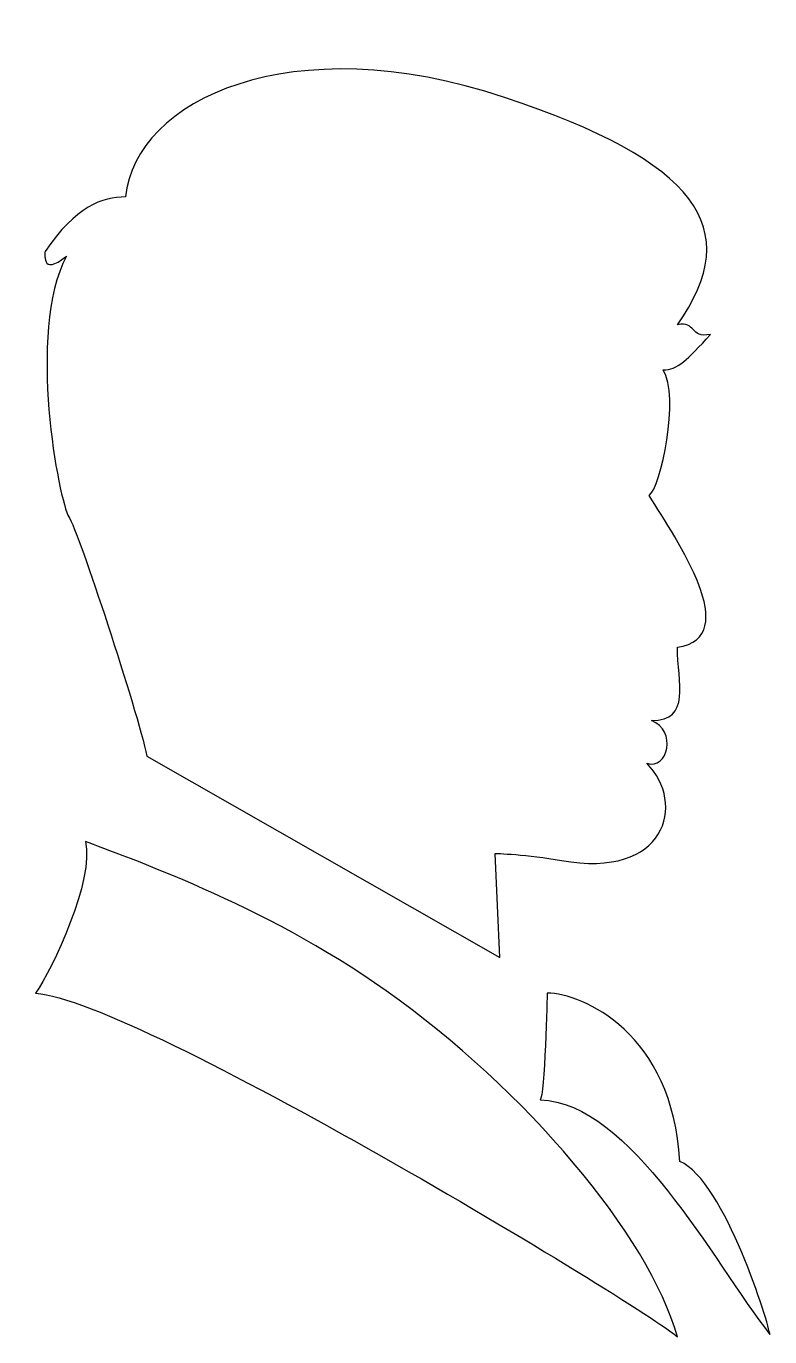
# Model space of a CAD drawing. Header units: centimetres. Extents: x -5.3 to 5.1, y -8.8 to 9.4.
import ezdxf

# ---------------------------------------------------------------- set-up
doc = ezdxf.new("R2010")
doc.units = ezdxf.units.CM
doc.header["$MEASUREMENT"] = 0
doc.layers.add('Camada 1', color=7, linetype='Continuous')

msp = doc.modelspace()

# ---------------------------------------------------------------- linework, layer by layer
at = {"layer": 'Camada 1', "color": 250}
for points, knots in [([(1.35498, -3.55196), (1.35498, -3.55196), (-3.56878, -0.7432), (-3.56878, -0.7432), (-3.56878, -0.7432), (-3.70094, -0.11561), (-4.52681, 2.39592), (-4.65944, 2.59415), (-4.65944, 2.59415), (-4.79112, 2.7924), (-5.25391, 5.17172), (-4.69235, 6.229), (-4.69235, 6.229), (-5.05545, 5.93152), (-4.98959, 6.29509), (-4.98959, 6.29509), (-4.98959, 6.29509), (-4.55972, 6.92295), (-4.19663, 7.05513), (-3.86601, 7.05513), (-3.86601, 7.05513), (-3.73385, 8.40988), (-1.55532, 9.43492), (1.42081, 8.44279), (1.42081, 8.44279), (4.09739, 7.55059), (4.79113, 6.62547), (3.83307, 5.27073), (3.83307, 5.27073), (4.09739, 5.33682), (3.99817, 5.07248), (4.2954, 5.13857), (4.2954, 5.13857), (3.96523, 4.77501), (3.83307, 4.64287), (3.63508, 4.64287), (3.63508, 4.64287), (3.86648, 4.27931), (3.60217, 2.99039), (3.43662, 2.89141), (3.43662, 2.89141), (3.83307, 2.26377), (4.75821, 0.90878), (3.83307, 0.77662), (3.83307, 0.77662), (3.83307, 0.28113), (4.03108, -0.24771), (3.46953, -0.24771), (3.46953, -0.24771), (3.83307, -0.37987), (3.70093, -0.94169), (3.4037, -0.84247), (3.4037, -0.84247), (3.96525, -1.40402), (3.66799, -2.46175), (2.21379, -2.19743), (2.21379, -2.19743), (1.74863, -2.11279), (1.28865, -2.09821), (1.28865, -2.09821), (1.28865, -2.09821), (1.28865, -2.09821), (1.35498, -3.55196), (1.35498, -3.55196)], [0, 0, 0, 0, 0.05882353, 0.05882353, 0.05882353, 0.05882353, 0.11764706, 0.11764706, 0.11764706, 0.11764706, 0.17647059, 0.17647059, 0.17647059, 0.17647059, 0.23529412, 0.23529412, 0.23529412, 0.23529412, 0.29411765, 0.29411765, 0.29411765, 0.29411765, 0.35294118, 0.35294118, 0.35294118, 0.35294118, 0.41176471, 0.41176471, 0.41176471, 0.41176471, 0.47058824, 0.47058824, 0.47058824, 0.47058824, 0.52941176, 0.52941176, 0.52941176, 0.52941176, 0.58823529, 0.58823529, 0.58823529, 0.58823529, 0.64705882, 0.64705882, 0.64705882, 0.64705882, 0.70588235, 0.70588235, 0.70588235, 0.70588235, 0.76470588, 0.76470588, 0.76470588, 0.76470588, 0.82352941, 0.82352941, 0.82352941, 0.82352941, 0.88235294, 0.88235294, 0.88235294, 0.88235294, 1, 1, 1, 1]), ([(-0.2314, -4.01427), (1.71715, -5.39653), (3.42911, -7.41702), (3.83308, -8.83879), (3.83308, -8.83879), (3.33737, -8.4094), (-3.70094, -4.14691), (-5.12175, -4.04769), (-5.12175, -4.04769), (-4.89035, -3.71704), (-4.2954, -2.4613), (-4.42804, -1.93266), (-4.42804, -1.93266), (-3.91634, -2.13396), (-1.9504, -2.79473), (-0.2314, -4.01427)], [0, 0, 0, 0, 0.2, 0.2, 0.2, 0.2, 0.4, 0.4, 0.4, 0.4, 0.6, 0.6, 0.6, 0.6, 1, 1, 1, 1]), ([(2.01578, -4.04769), (2.51105, -4.04769), (3.76724, -4.60924), (3.86649, -6.39362), (3.86649, -6.39362), (4.4939, -6.65794), (5.12175, -8.70666), (5.12175, -8.80588), (5.12175, -8.80588), (4.32879, -7.78152), (3.17227, -5.5673), (1.91653, -5.53436), (1.91653, -5.53436), (1.98239, -5.50141), (2.01578, -4.04769), (2.01578, -4.04769)], [0, 0, 0, 0, 0.2, 0.2, 0.2, 0.2, 0.4, 0.4, 0.4, 0.4, 0.6, 0.6, 0.6, 0.6, 1, 1, 1, 1])]:
    msp.add_open_spline(points, degree=3, knots=knots, dxfattribs=at)

doc.saveas('drawing.dxf')
